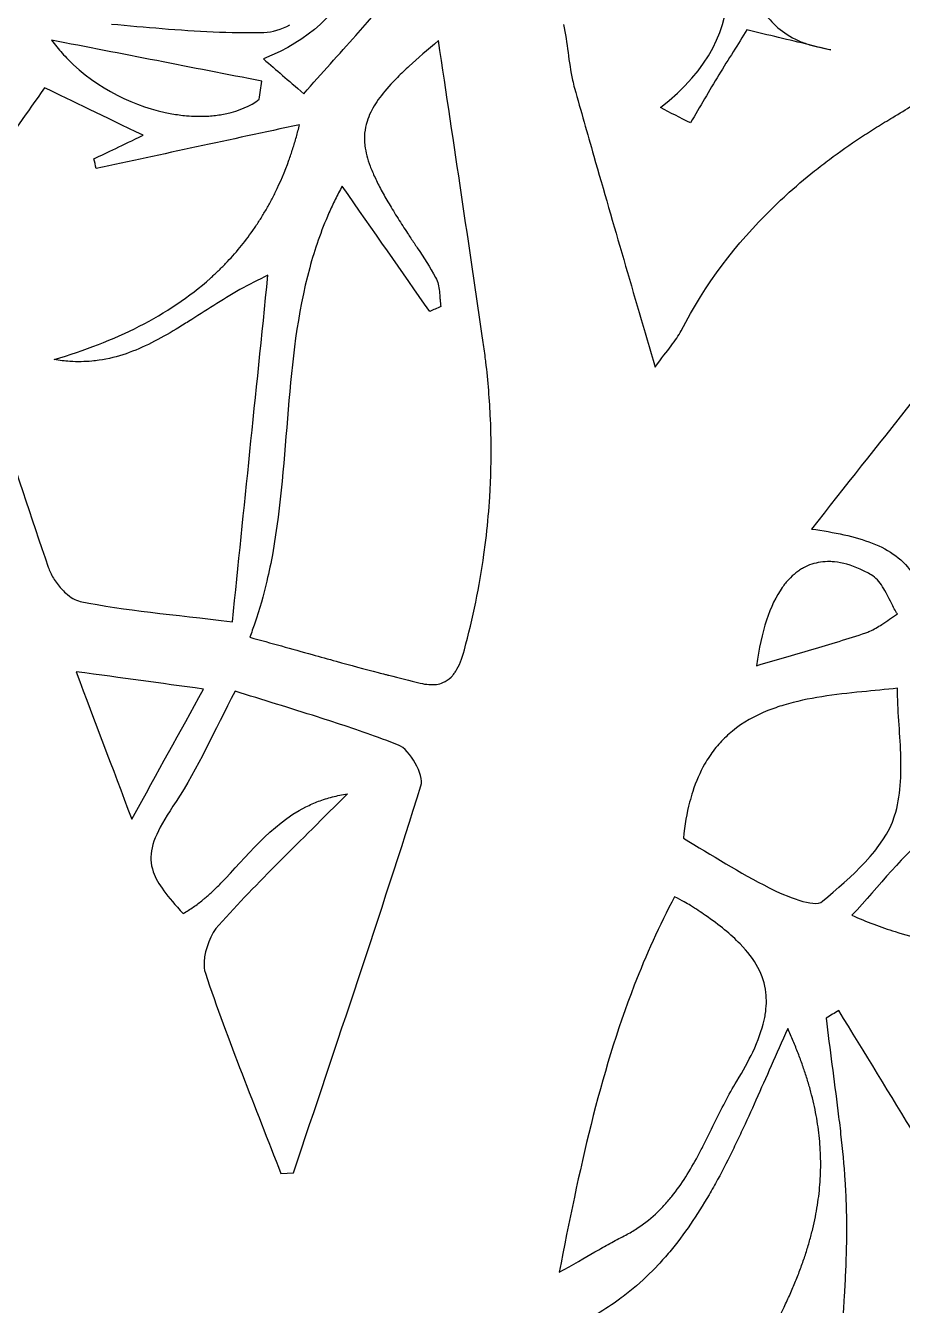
# Model space of a CAD drawing. Extents: x 0 to 430, y 0 to 430.
# Drawn here: x 215 to 250.3, y 244.3 to 295.9 of the extents above; entities that cross this region are included whole.
import ezdxf

# ---------------------------------------------------------------- set-up
doc = ezdxf.new("R2010")
doc.units = 0
doc.layers.add('Calque_1', color=7, linetype='CONTINUOUS')

msp = doc.modelspace()

# ---------------------------------------------------------------- linework, layer by layer
at = {"layer": 'Calque_1', "color": 7}
for points in [[(216.02647, 295.26314)], [(247.38571, 274.24423)], [(217.0134, 269.80577)], [(223.42174, 269.02456)], [(250.11993, 269.13919)], [(241.13646, 260.73593)]]:
    msp.add_lwpolyline(points, close=True, dxfattribs=at)
for points in [[(231.61922, 295.24461), (231.61922, 295.24512), (231.61878, 295.24503)], [(246.12074, 295.24721), (246.12126, 295.24721)], [(216.23471, 294.99545), (216.23471, 294.99493)], [(216.45434, 294.73913), (216.45434, 294.73861)], [(224.56082, 294.51077), (224.56082, 294.51025), (224.56133, 294.51025)], [(215.74209, 293.34901), (215.7412, 293.34902)], [(228.88872, 292.36407), (228.88872, 292.36355)], [(228.73782, 291.9889), (228.73782, 291.98838)], [(219.71342, 291.43027), (219.71342, 291.43079), (219.7129, 291.43079)], [(225.88978, 291.36206), (225.88978, 291.36257)], [(225.04177, 289.12705), (225.04177, 289.12757)], [(227.73652, 289.3823), (227.73601, 289.38282)], [(224.83351, 288.72294), (224.83351, 288.72346)], [(229.62437, 288.67333), (229.62489, 288.67281)], [(230.7628, 286.89359), (230.76332, 286.89308)], [(222.42487, 285.66886), (222.42539, 285.66886)], [(231.50436, 285.69729), (231.50488, 285.69677)], [(231.65319, 285.13608), (231.65319, 285.13556)], [(231.67899, 284.82861), (231.67899, 284.82809)], [(216.76062, 282.31401), (216.7601, 282.31401)], [(249.10299, 274.98944), (249.10351, 274.98944)], [(250.04918, 274.47474), (250.0497, 274.47474)], [(215.98021, 273.80035), (215.98021, 273.79983)], [(216.10113, 273.57969), (216.10113, 273.57917)], [(249.05899, 273.71195), (249.05847, 273.71195)], [(216.24789, 273.36265), (216.24789, 273.36213)], [(216.4148, 273.15749), (216.4148, 273.15698)], [(216.59722, 272.97404), (216.59722, 272.97353)], [(245.60339, 273.37144), (245.60339, 273.37093)], [(223.31464, 271.81959), (223.31464, 271.82011)], [(249.0068, 271.43922), (249.00732, 271.43922)], [(224.01117, 271.1953), (224.01169, 271.1953), (224.01169, 271.19478)], [(227.49933, 270.2274), (227.49984, 270.2274)], [(229.19277, 269.77006), (229.19328, 269.77006)], [(231.79726, 269.36657), (231.79777, 269.36657)], [(231.53164, 269.29627), (231.53216, 269.29627)], [(250.17213, 267.83178), (250.17213, 267.8323)], [(230.0048, 266.8495), (230.00428, 266.8495)], [(242.53794, 266.39052), (242.53794, 266.39001)], [(242.34416, 266.07685), (242.34416, 266.07633)], [(250.23153, 265.2216), (250.23153, 265.22212)], [(220.26282, 263.24446), (220.26282, 263.24395)], [(222.1257, 260.61103), (222.12622, 260.61155)], [(221.32524, 260.05964), (221.32524, 260.05913)], [(241.78035, 260.37884), (241.77983, 260.37884)], [(242.37669, 259.98197), (242.37618, 259.98197)], [(222.22181, 257.64956), (222.22181, 257.64904)], [(239.5097, 257.16767), (239.5097, 257.16715)], [(247.75354, 256.1513), (247.75364, 256.15134)], [(245.91294, 254.91731), (245.91294, 254.91783)], [(246.11293, 254.42432), (246.11293, 254.42484)], [(246.29328, 253.93804), (246.29328, 253.93856)], [(246.45451, 253.45642), (246.45451, 253.45694)], [(246.59559, 252.97996), (246.59559, 252.98048)], [(243.16891, 252.45943), (243.16891, 252.45995)], [(246.71703, 252.50764), (246.71703, 252.50816)], [(246.81831, 252.0379), (246.81831, 252.03842)], [(247.71799, 252.10249), (247.71799, 252.10197)], [(247.82806, 251.16818), (247.82806, 251.16766)], [(247.00071, 250.64057), (247.00071, 250.64109)], [(225.26607, 249.57511), (225.7756, 249.60301)], [(242.52193, 248.71924), (242.52193, 248.71872)], [(246.95631, 248.77454), (246.95631, 248.77505)], [(246.89271, 248.30221), (246.89271, 248.30273)], [(246.80801, 247.82627), (246.80801, 247.82679)], [(241.77469, 247.53275), (241.77469, 247.53223)], [(246.06232, 245.36182), (246.06232, 245.36234)], [(245.84786, 244.84661), (245.84786, 244.84713)], [(247.97227, 244.65695), (247.97227, 244.65643)]]:
    msp.add_lwpolyline(points, dxfattribs=at)
for points in [[(0.14455, 214.99998), (0.14454, 333.66137), (96.33861, 429.85544), (215, 429.85545)], [(215, 429.85545), (333.66139, 429.85544), (429.85545, 333.66137), (429.85545, 214.99998)], [(228.23346, 297.78344), (227.55351, 296.39093), (226.44459, 295.24686), (224.56082, 294.51077)], [(240.56087, 292.54557), (242.5452, 294.09255), (243.31916, 295.74623), (243.27492, 297.51322)], [(228.28824, 295.45748), (228.78932, 296.02185), (229.27164, 296.57715), (229.73104, 297.1442)], [(244.71617, 296.43525), (245.03709, 295.94834), (245.48021, 295.53781), (246.12074, 295.24721)], [(218.44233, 295.91331), (219.12394, 295.85221), (219.80569, 295.78927), (220.48768, 295.73399)], [(220.48768, 295.73399), (221.85182, 295.62345), (223.21605, 295.54397), (224.57787, 295.57379)], [(224.57787, 295.57379), (224.93139, 295.58179), (225.28659, 295.69466), (225.62897, 295.8854)], [(236.65569, 295.89678), (236.81892, 295.15572), (236.85986, 294.38435), (237.02362, 293.64627)], [(244.04955, 295.67457), (243.6967, 295.11094), (243.29893, 294.49054), (242.9168, 293.86073)], [(246.56981, 295.07771), (245.74397, 295.27329), (244.92476, 295.46725), (244.04955, 295.67457)], [(216.02645, 295.26313), (216.09385, 295.17183), (216.16338, 295.08283), (216.23471, 294.99545)], [(224.49469, 293.61311), (221.67183, 294.16308), (218.84933, 294.7134), (216.02647, 295.26314)], [(226.19172, 293.10362), (226.91836, 293.93663), (227.62014, 294.705), (228.28824, 295.45748)], [(231.61878, 295.24503), (231.17417, 294.87354), (230.78228, 294.53494), (230.44159, 294.22081)], [(233.42428, 283.07636), (232.85096, 287.02103), (232.25518, 290.96216), (231.61922, 295.24461)], [(246.12126, 295.24721), (246.26009, 295.18421), (246.41165, 295.129), (246.56981, 295.07771)], [(216.23471, 294.99493), (216.30601, 294.90763), (216.37939, 294.82248), (216.45434, 294.73913)], [(216.45434, 294.73861), (216.52924, 294.65531), (216.60643, 294.57411), (216.68481, 294.4947)], [(246.56981, 295.07771), (246.85074, 295.01121), (247.14732, 294.94085), (247.42712, 294.87462)], [(247.42712, 294.87462), (247.11113, 294.92422), (246.82862, 294.99379), (246.56981, 295.07771)], [(216.68481, 294.4947), (217.86195, 293.3022), (219.40933, 292.55562), (220.87525, 292.2969)], [(224.56133, 294.51025), (225.1215, 294.027), (225.50893, 293.69304), (226.19172, 293.10362)], [(230.44159, 294.22081), (230.27132, 294.06381), (230.1139, 293.91211), (229.96875, 293.76605)], [(224.39649, 292.88086), (224.42929, 293.1251), (224.46189, 293.3689), (224.49469, 293.61311)], [(229.96875, 293.76605), (229.46062, 293.25466), (229.10445, 292.80364), (228.88872, 292.36407)], [(237.02362, 293.64627), (237.04702, 293.54084), (237.07252, 293.43597), (237.10162, 293.33208)], [(242.9168, 293.86073), (242.52866, 293.22107), (242.15568, 292.57212), (241.7763, 291.927)], [(215.7412, 293.34902), (215.03603, 292.3362), (214.37297, 291.40564), (213.74546, 290.50682)], [(219.7129, 291.43079), (218.1425, 292.18904), (216.86181, 292.80813), (215.74209, 293.34901)], [(237.10162, 293.33208), (237.35717, 292.42064), (237.61617, 291.51007), (237.87832, 290.59478)], [(223.08184, 292.3057), (223.58154, 292.41498), (224.02942, 292.6058), (224.39649, 292.88086)], [(241.7763, 291.927), (241.37119, 292.13318), (240.96595, 292.33939), (240.56087, 292.54557)], [(249.93081, 292.15128), (250.19937, 292.30984), (250.46196, 292.47237), (250.71836, 292.6391)], [(220.87525, 292.2969), (221.0707, 292.2624), (221.26465, 292.237), (221.4561, 292.2199)], [(221.4561, 292.2199), (221.74326, 292.1943), (222.02474, 292.1882), (222.29687, 292.2023)], [(222.29687, 292.2023), (222.38757, 292.2073), (222.4776, 292.2143), (222.56611, 292.2235)], [(222.56611, 292.2235), (222.65441, 292.2325), (222.74172, 292.244), (222.82759, 292.2576)], [(222.82759, 292.2576), (222.91359, 292.2713), (222.99855, 292.2875), (223.08184, 292.3057)], [(228.88872, 292.36355), (228.82712, 292.23809), (228.77682, 292.11359), (228.73782, 291.9889)], [(249.27401, 291.75233), (249.49099, 291.88794), (249.70998, 292.02088), (249.93081, 292.15128)], [(226.01897, 291.85402), (223.19857, 291.24739), (220.51156, 290.6697), (217.82464, 290.09185)], [(225.88978, 291.36257), (225.93518, 291.52388), (225.97818, 291.6876), (226.01897, 291.85402)], [(228.73782, 291.98838), (228.64032, 291.67645), (228.61246, 291.36364), (228.64992, 291.03185)], [(248.62857, 291.33737), (248.8415, 291.47845), (249.0569, 291.61666), (249.27401, 291.75233)], [(217.72904, 290.48149), (218.29061, 290.75004), (218.85179, 291.01835), (219.71342, 291.43027)], [(225.74663, 290.88612), (225.79653, 291.04224), (225.84443, 291.20092), (225.88978, 291.36206)], [(228.64992, 291.03185), (228.65092, 291.02175), (228.65292, 291.01145), (228.65492, 291.00135)], [(228.65492, 291.00135), (228.68682, 290.74495), (228.75649, 290.47685), (228.8637, 290.18952)], [(247.37851, 290.4568), (247.78565, 290.76154), (248.20283, 291.05529), (248.62857, 291.33737)], [(217.82464, 290.09185), (217.79284, 290.2216), (217.76074, 290.35147), (217.72904, 290.48149)], [(225.59005, 290.42465), (225.64445, 290.57599), (225.69669, 290.72983), (225.74663, 290.88612)], [(237.87832, 290.59478), (238.66477, 287.84892), (239.48311, 285.06091), (240.34639, 282.08005)], [(246.77494, 289.9912), (246.97342, 290.14954), (247.1749, 290.3044), (247.37851, 290.4568)], [(225.04177, 289.12757), (225.24376, 289.53871), (225.42688, 289.97061), (225.59005, 290.42465)], [(228.8637, 290.18952), (228.9194, 290.0402), (228.98485, 289.88593), (229.06007, 289.72495)], [(245.61738, 289.00418), (245.99183, 289.34563), (246.37806, 289.67458), (246.77494, 289.9912)], [(229.06007, 289.72495), (229.13537, 289.56377), (229.22003, 289.39675), (229.31431, 289.22162)], [(224.83351, 288.72346), (224.90491, 288.85577), (224.9745, 288.99015), (225.04177, 289.12705)], [(227.73601, 289.38282), (227.63831, 289.20365), (227.54552, 289.0234), (227.45695, 288.8428)], [(231.26396, 284.32628), (230.13932, 285.938), (229.01515, 287.54965), (227.73652, 289.3823)], [(229.31431, 289.22162), (229.40851, 289.04672), (229.51184, 288.86441), (229.62437, 288.67333)], [(245.06444, 288.48173), (245.24563, 288.65898), (245.43011, 288.83341), (245.61738, 289.00418)], [(224.61285, 288.33278), (224.68835, 288.46059), (224.76207, 288.59063), (224.83351, 288.72294)], [(227.45695, 288.8428), (227.36835, 288.6622), (227.28422, 288.48111), (227.20425, 288.29916)], [(229.62489, 288.67281), (229.73732, 288.48191), (229.85848, 288.28216), (229.98869, 288.07285)], [(241.39697, 283.55077), (242.3652, 285.43561), (243.61506, 287.0638), (245.06444, 288.48173)], [(224.13485, 287.59174), (224.21845, 287.71092), (224.30015, 287.83203), (224.37979, 287.95555)], [(224.37979, 287.95555), (224.45949, 288.07906), (224.53724, 288.20484), (224.61285, 288.33278)], [(227.20425, 288.29916), (227.04434, 287.93527), (226.90098, 287.56884), (226.77224, 287.20001)], [(229.98869, 288.07285), (230.11281, 287.87335), (230.24164, 287.67615), (230.37162, 287.48012)], [(223.03982, 286.26159), (223.43498, 286.67228), (223.8004, 287.11504), (224.13485, 287.59174)], [(230.37162, 287.48012), (230.45822, 287.34951), (230.54547, 287.2192), (230.63258, 287.08893)], [(226.77224, 287.20001), (226.6435, 286.83118), (226.52941, 286.46004), (226.42756, 286.0869)], [(230.63258, 287.08893), (230.67608, 287.02383), (230.71948, 286.95875), (230.7628, 286.89359)], [(230.76332, 286.89308), (231.02345, 286.50166), (231.27785, 286.1073), (231.50436, 285.69729)], [(211.89931, 286.28847), (213.18651, 282.18345), (214.50127, 278.08592), (215.89131, 274.0148)], [(222.42539, 285.66886), (222.53126, 285.76376), (222.63519, 285.86062), (222.73751, 285.95928)], [(222.73751, 285.95928), (222.83984, 286.05798), (222.94111, 286.15901), (223.03982, 286.26159)], [(226.42756, 286.0869), (225.4091, 282.3554), (225.62777, 278.42323), (224.93669, 274.59923)], [(216.12913, 282.39051), (218.58381, 283.1156), (220.72949, 284.15007), (222.42487, 285.66886)], [(224.74659, 285.78618), (223.96114, 285.43045), (223.24559, 285.00311), (222.56016, 284.57127)], [(223.31464, 271.82011), (223.78291, 276.38844), (224.24359, 280.88015), (224.74659, 285.78618)], [(231.50488, 285.69677), (231.59548, 285.53252), (231.63184, 285.33848), (231.65319, 285.13608)], [(254.32696, 285.50766), (251.97922, 282.16026), (249.33976, 279.01716), (246.65559, 275.55737)], [(231.65319, 285.13556), (231.66389, 285.0344), (231.67079, 284.93112), (231.67899, 284.82861)], [(231.67899, 284.82809), (231.67952, 284.82109), (231.68099, 284.81439), (231.68099, 284.80739)], [(231.68099, 284.80739), (231.68899, 284.71199), (231.69739, 284.61695), (231.71199, 284.52523)], [(222.56016, 284.57127), (222.21758, 284.35542), (221.8819, 284.13798), (221.54937, 283.92841)], [(231.71199, 284.52523), (231.56264, 284.45873), (231.41332, 284.39268), (231.26396, 284.32628)], [(221.54937, 283.92841), (221.38305, 283.82359), (221.2174, 283.72102), (221.05173, 283.62094)], [(221.05173, 283.62094), (220.72053, 283.42084), (220.38888, 283.23188), (220.05283, 283.06335)], [(240.34639, 282.08005), (240.87268, 282.80915), (241.19152, 283.15068), (241.39697, 283.55077)], [(220.05283, 283.06335), (219.38043, 282.72618), (218.68875, 282.46907), (217.93719, 282.35951)], [(233.51578, 282.38493), (233.48758, 282.61519), (233.45788, 282.84569), (233.42428, 283.07636)], [(216.44849, 282.34351), (216.34332, 282.35611), (216.23702, 282.37181), (216.12913, 282.39051)], [(216.7601, 282.31401), (216.65748, 282.32101), (216.55367, 282.33081), (216.44849, 282.34351)], [(216.76362, 282.31401), (216.76262, 282.31408), (216.76162, 282.31394), (216.76062, 282.31401)], [(217.65245, 282.32541), (217.36594, 282.29871), (217.07019, 282.29381), (216.76362, 282.31401)], [(217.93719, 282.35951), (217.84329, 282.34581), (217.74833, 282.33431), (217.65245, 282.32541)], [(233.52768, 282.29343), (233.52368, 282.32393), (233.51968, 282.35443), (233.51578, 282.38493)], [(233.71423, 279.99279), (233.68143, 280.7575), (233.61953, 281.52463), (233.52768, 282.29343)], [(233.71623, 279.95249), (233.7157, 279.96589), (233.71423, 279.97939), (233.71423, 279.99279)], [(233.72223, 277.62291), (233.75043, 278.3976), (233.74883, 279.17427), (233.71623, 279.95249)], [(233.68403, 276.84932), (233.70013, 277.10703), (233.71283, 277.36486), (233.72223, 277.62291)], [(233.54761, 275.30316), (233.60641, 275.81774), (233.65183, 276.33353), (233.68403, 276.84932)], [(246.65559, 275.55737), (247.56841, 275.42488), (248.40177, 275.266), (249.10299, 274.98944)], [(233.44941, 274.53215), (233.48541, 274.78901), (233.51821, 275.04604), (233.54761, 275.30316)], [(249.10351, 274.98944), (249.45394, 274.8512), (249.77128, 274.68307), (250.04918, 274.47474)], [(224.93669, 274.59923), (224.86759, 274.21682), (224.78947, 273.83557), (224.70002, 273.45563)], [(232.6629, 270.68432), (233.00678, 271.96489), (233.26932, 273.247), (233.44941, 274.53215)], [(250.0497, 274.47474), (250.60557, 274.05793), (251.00332, 273.47805), (251.1902, 272.64437)], [(215.89131, 274.0148), (215.91511, 273.9452), (215.94501, 273.87327), (215.98021, 273.80035)], [(246.33203, 273.99418), (246.27873, 273.96508), (246.22636, 273.93368), (246.17493, 273.89958)], [(246.66224, 274.13836), (246.54854, 274.10036), (246.43857, 274.05236), (246.33203, 273.99418)], [(247.01364, 274.22206), (246.89305, 274.20436), (246.77594, 274.17636), (246.66224, 274.13836)], [(247.38571, 274.24426), (247.25851, 274.24726), (247.13423, 274.23926), (247.01364, 274.22206)], [(247.57846, 274.23233), (247.51326, 274.23933), (247.44931, 274.24283), (247.38571, 274.24423)], [(248.61406, 273.93933), (248.25053, 274.10238), (247.90448, 274.19962), (247.57846, 274.23233)], [(215.98021, 273.79983), (216.01541, 273.72693), (216.05641, 273.65301), (216.10113, 273.57969)], [(216.10113, 273.57917), (216.14593, 273.50587), (216.19533, 273.43339), (216.24789, 273.36265)], [(224.70002, 273.45563), (224.56584, 272.88573), (224.40629, 272.31911), (224.21426, 271.75651)], [(245.73723, 273.52544), (245.69153, 273.47644), (245.64713, 273.42533), (245.60339, 273.37144)], [(246.023, 273.78951), (245.924, 273.71141), (245.82855, 273.62326), (245.73723, 273.52544)], [(246.17493, 273.89958), (246.12363, 273.86558), (246.07245, 273.82848), (246.023, 273.78951)], [(249.05847, 273.71195), (248.90755, 273.79835), (248.75946, 273.87409), (248.61406, 273.93933)], [(249.51788, 273.23084), (249.38919, 273.43382), (249.24343, 273.60642), (249.05899, 273.71195)], [(216.24789, 273.36213), (216.30049, 273.29143), (216.35631, 273.22267), (216.4148, 273.15749)], [(216.4148, 273.15698), (216.4733, 273.09178), (216.53461, 273.03068), (216.59722, 272.97404)], [(216.59722, 272.97353), (216.78531, 272.80341), (216.9879, 272.67855), (217.18013, 272.63918)], [(245.47523, 273.20246), (244.97449, 272.49708), (244.61991, 271.4396), (244.44067, 270.04813)], [(245.60339, 273.37093), (245.55979, 273.31713), (245.51689, 273.26113), (245.47523, 273.20246)], [(249.8729, 272.56783), (249.75789, 272.79471), (249.64661, 273.0279), (249.51788, 273.23084)], [(217.18013, 272.63918), (219.00158, 272.26532), (220.87062, 272.12316), (223.31464, 271.81959)], [(250.11423, 272.13323), (250.02803, 272.26785), (249.94956, 272.4166), (249.8729, 272.56783)], [(249.48946, 271.71362), (249.59383, 271.78292), (249.69689, 271.85506), (249.80055, 271.92653)], [(249.80055, 271.92653), (249.9042, 271.99803), (250.0083, 272.06849), (250.11423, 272.13323)], [(224.21426, 271.75651), (224.15026, 271.56896), (224.08268, 271.38188), (224.01117, 271.1953)], [(247.7614, 271.02947), (248.12218, 271.14076), (248.48073, 271.25449), (248.83782, 271.37312)], [(248.83782, 271.37312), (248.89502, 271.39212), (248.95142, 271.41472), (249.0068, 271.43922)], [(249.00732, 271.43922), (249.17372, 271.51302), (249.33303, 271.60977), (249.48946, 271.71362)], [(224.01169, 271.19478), (224.87704, 270.95884), (225.70237, 270.72693), (226.53195, 270.4956)], [(246.67206, 270.70184), (247.0377, 270.80967), (247.40061, 270.91816), (247.7614, 271.02947)], [(226.53195, 270.4956), (226.85034, 270.4068), (227.18425, 270.31429), (227.49933, 270.2274)], [(232.31305, 269.82339), (232.45395, 270.04267), (232.56764, 270.32941), (232.6629, 270.68432)], [(244.44067, 270.04813), (245.19837, 270.27334), (245.94076, 270.48617), (246.67206, 270.70184)], [(227.49984, 270.2274), (228.06776, 270.07076), (228.63073, 269.91746), (229.19277, 269.77006)], [(232.22515, 269.69937), (232.25565, 269.73787), (232.28485, 269.77957), (232.31305, 269.82339)], [(217.0134, 269.80577), (217.80883, 267.70025), (218.42778, 266.06199), (219.25823, 263.8635)], [(222.14901, 269.10504), (220.32755, 269.35365), (218.93688, 269.5435), (217.0134, 269.80577)], [(229.19328, 269.77006), (229.28878, 269.74506), (229.38415, 269.72296), (229.47957, 269.69826)], [(229.47957, 269.69826), (229.52527, 269.68646), (229.57087, 269.67536), (229.61651, 269.66366)], [(229.61651, 269.66366), (230.03719, 269.55543), (230.45758, 269.44693), (230.87897, 269.34637)], [(230.87897, 269.34637), (231.12596, 269.28747), (231.34201, 269.27077), (231.53164, 269.29627)], [(231.53216, 269.29627), (231.62686, 269.30907), (231.71504, 269.33257), (231.79726, 269.36657)], [(231.79777, 269.36657), (231.9213, 269.41767), (232.03126, 269.49311), (232.13005, 269.5924)], [(232.13005, 269.5924), (232.16295, 269.6255), (232.19465, 269.6609), (232.22515, 269.69937)], [(219.25823, 263.8635), (220.35373, 265.84976), (221.15061, 267.2949), (222.14901, 269.10504)], [(223.4218, 269.02447), (222.56864, 267.4074), (221.92591, 265.91232), (221.04158, 264.5772)], [(226.74195, 267.98276), (225.64149, 268.33343), (224.53132, 268.66876), (223.42174, 269.02456)], [(248.68227, 268.99708), (247.59938, 268.88905), (246.51922, 268.75678), (245.53621, 268.4612)], [(250.11991, 269.13919), (249.64581, 269.08839), (249.16348, 269.04509), (248.68227, 268.99708)], [(250.17213, 267.8323), (250.14423, 268.27205), (250.11993, 268.70969), (250.11993, 269.13919)], [(245.53621, 268.4612), (245.31773, 268.3955), (245.10381, 268.32184), (244.89594, 268.23847)], [(229.19761, 267.15336), (228.38733, 267.44846), (227.56729, 267.71979), (226.74195, 267.98276)], [(244.89594, 268.23847), (244.37627, 268.03005), (243.89317, 267.76142), (243.46243, 267.40907)], [(250.23153, 265.22212), (250.30003, 266.06544), (250.22753, 266.95243), (250.17213, 267.83178)], [(243.46243, 267.40907), (243.37633, 267.33857), (243.29207, 267.26475), (243.21025, 267.18738)], [(230.00428, 266.8495), (229.73649, 266.95362), (229.46771, 267.05501), (229.19761, 267.15336)], [(230.91224, 265.20722), (231.0476, 265.63838), (230.47193, 266.66745), (230.0048, 266.8495)], [(243.21025, 267.18738), (243.04663, 267.03263), (242.89198, 266.86405), (242.74723, 266.67939)], [(242.53794, 266.39001), (242.47074, 266.28974), (242.40599, 266.18553), (242.34416, 266.07685)], [(242.74723, 266.67939), (242.67483, 266.58709), (242.60521, 266.49091), (242.53794, 266.39052)], [(242.34416, 266.07633), (242.15854, 265.74999), (241.99733, 265.38469), (241.8646, 264.97562)], [(225.7756, 249.60301), (227.50762, 254.79802), (229.27186, 259.98322), (230.91224, 265.20722)], [(250.00364, 263.99584), (250.12797, 264.38914), (250.19727, 264.80004), (250.23153, 265.2216)], [(227.9476, 264.88374), (226.97875, 263.90715), (226.07153, 263.01716), (225.21185, 262.15471)], [(226.78746, 264.58134), (226.87596, 264.61504), (226.96639, 264.64674), (227.05877, 264.67644)], [(227.05877, 264.67644), (227.15097, 264.70604), (227.24561, 264.73374), (227.34195, 264.75914)], [(227.34195, 264.75914), (227.43845, 264.78454), (227.53718, 264.80754), (227.63806, 264.82844)], [(227.63806, 264.82844), (227.73893, 264.84924), (227.84214, 264.86774), (227.9476, 264.88374)], [(241.8646, 264.97562), (241.8203, 264.83922), (241.779, 264.69824), (241.74109, 264.55188)], [(221.04158, 264.5772), (220.69515, 264.05396), (220.43378, 263.62384), (220.26282, 263.24446)], [(222.84714, 261.27818), (223.89136, 262.33989), (224.81449, 263.62058), (226.27845, 264.35707)], [(226.27845, 264.35707), (226.35975, 264.39797), (226.44326, 264.43747), (226.52805, 264.47489)], [(226.52805, 264.47489), (226.61265, 264.51229), (226.69915, 264.54769), (226.78746, 264.58134)], [(241.74109, 264.55188), (241.62744, 264.11263), (241.54339, 263.62788), (241.49201, 263.09202)], [(247.09477, 260.55212), (248.24471, 261.51996), (249.58021, 262.65716), (250.00364, 263.99584)], [(220.26282, 263.24395), (220.092, 262.86476), (220.0112, 262.53606), (220.02717, 262.2161)], [(251.55939, 263.35346), (250.32409, 262.47149), (249.39422, 261.16136), (248.28258, 259.98622)], [(241.49201, 263.09202), (242.62387, 262.42856), (243.74998, 261.68835), (244.94916, 261.09627)], [(220.02717, 262.2161), (220.03517, 262.05606), (220.06747, 261.89814), (220.12427, 261.73706)], [(225.21185, 262.15471), (224.35217, 261.29222), (223.54018, 260.4575), (222.76239, 259.59207)], [(220.12427, 261.73706), (220.29492, 261.25382), (220.68876, 260.74245), (221.32524, 260.05964)], [(222.49367, 260.9335), (222.61359, 261.04502), (222.73111, 261.16021), (222.84714, 261.27818)], [(244.94916, 261.09627), (245.62257, 260.76399), (246.75941, 260.26961), (247.09477, 260.55212)], [(221.73813, 260.31803), (221.87111, 260.41023), (222.00024, 260.50823), (222.1257, 260.61103)], [(222.12622, 260.61155), (222.14172, 260.62425), (222.15632, 260.63845), (222.17172, 260.65135)], [(222.17172, 260.65135), (222.28095, 260.74245), (222.38874, 260.83592), (222.49367, 260.9335)], [(241.13648, 260.73593), (240.51453, 259.56845), (239.9794, 258.37965), (239.5097, 257.16767)], [(241.77983, 260.37884), (241.62397, 260.47889), (241.45539, 260.56), (241.13646, 260.73593)], [(221.32524, 260.05913), (221.46776, 260.13873), (221.60495, 260.22569), (221.73813, 260.31803)], [(242.37618, 259.98197), (242.18842, 260.11242), (241.99001, 260.2446), (241.78035, 260.37884)], [(222.76239, 259.59207), (222.45219, 259.24708), (222.20083, 258.63019), (222.17121, 258.11568)], [(243.77351, 258.83579), (243.40529, 259.21337), (242.94014, 259.59047), (242.37669, 259.98197)], [(248.28258, 259.98622), (248.87057, 259.72779), (249.45251, 259.50814), (250.02615, 259.32683)], [(250.02615, 259.32683), (250.40856, 259.20596), (250.78721, 259.10216), (251.16199, 259.01522)], [(244.81479, 256.87156), (244.73209, 257.57497), (244.38734, 258.20634), (243.77351, 258.83579)], [(222.17121, 258.11568), (222.16121, 257.94437), (222.17621, 257.78438), (222.22181, 257.64956)], [(222.22181, 257.64904), (223.13866, 254.9248), (224.23355, 252.26025), (225.26607, 249.57511)], [(239.5097, 257.16715), (238.10072, 253.53135), (237.28162, 249.68783), (236.48302, 245.59422)], [(244.78899, 255.98841), (244.81419, 256.1429), (244.82849, 256.29305), (244.83289, 256.44007)], [(244.83289, 256.44007), (244.83689, 256.58709), (244.83089, 256.73088), (244.81479, 256.87156)], [(244.74349, 255.7538), (244.76129, 255.8331), (244.77639, 255.91118), (244.78899, 255.98841)], [(247.75364, 256.15134), (247.58382, 256.04714), (247.41401, 255.94341), (247.24412, 255.83921)], [(250.8748, 251.03998), (249.83852, 252.74625), (248.79162, 254.44615), (247.75354, 256.1513)], [(244.28409, 254.4743), (244.50123, 254.93338), (244.6547, 255.35721), (244.74349, 255.7538)], [(245.69332, 255.41754), (245.22312, 254.35917), (244.82053, 253.4487), (244.41432, 252.5402)], [(245.91294, 254.91783), (245.84304, 255.08311), (245.76958, 255.2498), (245.69332, 255.41754)], [(247.24412, 255.83921), (247.31452, 255.21609), (247.39407, 254.5933), (247.47563, 253.97059)], [(246.11293, 254.42484), (246.04953, 254.58791), (245.98278, 254.75204), (245.91294, 254.91731)], [(243.64123, 253.29969), (243.89603, 253.71705), (244.1104, 254.10705), (244.28409, 254.4743)], [(246.29328, 253.93856), (246.23638, 254.09968), (246.1763, 254.26125), (246.11293, 254.42432)], [(246.45451, 253.45694), (246.40421, 253.61636), (246.35014, 253.77693), (246.29328, 253.93804)], [(247.47563, 253.97059), (247.55713, 253.34791), (247.6408, 252.72534), (247.71799, 252.10249)], [(246.59559, 252.98048), (246.55189, 253.13847), (246.50479, 253.297), (246.45451, 253.45642)], [(243.16891, 252.45995), (243.31898, 252.7462), (243.47486, 253.02713), (243.64123, 253.29969)], [(246.71703, 252.50816), (246.67993, 252.66497), (246.63933, 252.82198), (246.59559, 252.97996)], [(242.29506, 250.71432), (242.59078, 251.29475), (242.86885, 251.88705), (243.16891, 252.45943)], [(244.41432, 252.5402), (244.22056, 252.1068), (244.02476, 251.67338), (243.82315, 251.2426)], [(246.81831, 252.03842), (246.78791, 252.19431), (246.75411, 252.35083), (246.71703, 252.50764)], [(246.89941, 251.57126), (246.87571, 251.72649), (246.84871, 251.88201), (246.81831, 252.0379)], [(247.71799, 252.10197), (247.75659, 251.79071), (247.79349, 251.47958), (247.82806, 251.16818)], [(246.96041, 251.10566), (246.94351, 251.26065), (246.92311, 251.41587), (246.89941, 251.57126)], [(243.82315, 251.2426), (243.72229, 251.02707), (243.6202, 250.81237), (243.51619, 250.59871)], [(247.00071, 250.64109), (246.99061, 250.79594), (246.97731, 250.95067), (246.96041, 251.10566)], [(247.82806, 251.16766), (247.89726, 250.54471), (247.95651, 249.92088), (247.99807, 249.29697)], [(241.02176, 248.65243), (241.42618, 249.15549), (241.76188, 249.70895), (242.06924, 250.28179)], [(242.06924, 250.28179), (242.14604, 250.42499), (242.22112, 250.56918), (242.29506, 250.71432)], [(243.51619, 250.59871), (243.3083, 250.17169), (243.0934, 249.74935), (242.86817, 249.33471)], [(247.02091, 250.17652), (247.01791, 250.33131), (247.01081, 250.48589), (247.00071, 250.64057)], [(246.99871, 249.24376), (247.02001, 249.55569), (247.02741, 249.86659), (247.02091, 250.17652)], [(242.86817, 249.33471), (242.75554, 249.12739), (242.64008, 248.92225), (242.52193, 248.71924)], [(246.95631, 248.77505), (246.97391, 248.93174), (246.98801, 249.08796), (246.99871, 249.24376)], [(247.99807, 249.29697), (248.01887, 248.98493), (248.03517, 248.67298), (248.04617, 248.3606)], [(242.52193, 248.71872), (242.28571, 248.31285), (242.03773, 247.9165), (241.77469, 247.53275)], [(246.89271, 248.30273), (246.91741, 248.46056), (246.93861, 248.61785), (246.95631, 248.77454)], [(240.35875, 247.93929), (240.4796, 248.0505), (240.59463, 248.16604), (240.70498, 248.28501)], [(240.70498, 248.28501), (240.81532, 248.40398), (240.92065, 248.52666), (241.02176, 248.65243)], [(246.80801, 247.82679), (246.83971, 247.98603), (246.86811, 248.14438), (246.89271, 248.30221)], [(248.04617, 248.3606), (248.05687, 248.05553), (248.06207, 247.75036), (248.06267, 247.44437)], [(239.5619, 247.3259), (239.85307, 247.51133), (240.11716, 247.71698), (240.35875, 247.93929)], [(246.70207, 247.3462), (246.74097, 247.5071), (246.77627, 247.66703), (246.80801, 247.82627)], [(239.10353, 247.06338), (239.26351, 247.14548), (239.41622, 247.23315), (239.5619, 247.3259)], [(241.77469, 247.53223), (241.51164, 247.14849), (241.23321, 246.77734), (240.93702, 246.42222)], [(246.57495, 246.85992), (246.62105, 247.02291), (246.66315, 247.18514), (246.70207, 247.3462)], [(248.06267, 247.44437), (248.06346, 247.1382), (248.05967, 246.83163), (248.05237, 246.5235)], [(237.92479, 246.41691), (238.13466, 246.53669), (238.33354, 246.64941), (238.52785, 246.75642)], [(238.52785, 246.75642), (238.72219, 246.86344), (238.91206, 246.9652), (239.10353, 247.06338)], [(246.4256, 246.36797), (246.4789, 246.53312), (246.52887, 246.69694), (246.57495, 246.85992)], [(236.48302, 245.59422), (237.0413, 245.90845), (237.50505, 246.17734), (237.92479, 246.41691)], [(240.93702, 246.42222), (240.78887, 246.24461), (240.63627, 246.07107), (240.47865, 245.90184)], [(246.25507, 245.86877), (246.31567, 246.03637), (246.37231, 246.2028), (246.4256, 246.36797)], [(248.05237, 246.5235), (248.04537, 246.21554), (248.03397, 245.90635), (248.02037, 245.59539)], [(240.47865, 245.90184), (240.16342, 245.56338), (239.82832, 245.24226), (239.47044, 244.94221)], [(246.06232, 245.36234), (246.13022, 245.53263), (246.19451, 245.70117), (246.25507, 245.86877)], [(248.02037, 245.59539), (248.00677, 245.28443), (247.99017, 244.97197), (247.97227, 244.65695)], [(245.84786, 244.84713), (245.92296, 245.02022), (245.99451, 245.19168), (246.06232, 245.36182)], [(239.47044, 244.94221), (239.29149, 244.79219), (239.10675, 244.64733), (238.91595, 244.50813)], [(245.61118, 244.32261), (245.69368, 244.49891), (245.7727, 244.67351), (245.84786, 244.84661)], [(247.97227, 244.65643), (247.93647, 244.02655), (247.89407, 243.3875), (247.85289, 242.7351)], [(238.91595, 244.50813), (238.62977, 244.29933), (238.32979, 244.10325), (238.01472, 243.92109)], [(245.07065, 243.24206), (245.2657, 243.60934), (245.44597, 243.96971), (245.61118, 244.32261)]]:
    msp.add_open_spline(points, degree=3, dxfattribs=at)

doc.saveas('drawing.dxf')
